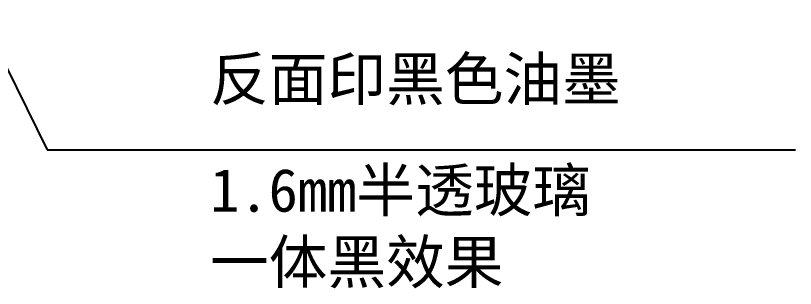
# Model space of a CAD drawing. Header units: millimetres. Extents: x -1946 to -1567, y 579 to 849.
# Drawn here: x -1817.25 to -1780.99, y 723.02 to 735.7 of the extents above; entities that cross this region are included whole.
import ezdxf

# ---------------------------------------------------------------- set-up
doc = ezdxf.new("R2010")
doc.units = ezdxf.units.MM
doc.header["$LTSCALE"] = 16.335
doc.layers.get('0').update_dxf_attribs({"linetype": 'CONTINUOUS'})
doc.styles.get("Standard").update_dxf_attribs({"font": 'txt', "width": 0.8, "bigfont": 'AllInOneBig.shx'})
doc.styles.add('宋体', font='SimSun.ttf')
doc.dimstyles.get("Standard").update_dxf_attribs({"dimtxt": 2, "dimasz": 0.1875, "dimexe": 0.18, "dimexo": 0.0625, "dimgap": 0.09, "dimtad": 0, "dimtih": 1, "dimtoh": 1, "dimdsep": 46, "dimtxsty": 'Standard', "dimcen": 0.09, "dimadec": 0, "dimazin": 0, "dimtp": 0.05, "dimtm": 0.05, "dimtfac": 1, "dimtofl": 0, "dimtmove": 0, "dimatfit": 3, "dimfxl": 1, "dimtolj": 1, "dimarcsym": 0})

msp = doc.modelspace()

# ---------------------------------------------------------------- texts
at = {"color": 3, "char_height": 2, "attachment_point": 1, "style": '宋体'}
for s, insert in [('反面印黑色油墨', (-1808.207, 733.757)), ('1.6mm半透玻璃\\P一体黑效果', (-1808.207, 728.586))]:
    msp.add_mtext_dynamic_manual_height_columns(s, width=22.02685, gutter_width=1, heights=[0], dxfattribs=dict(at, insert=insert))

# ---------------------------------------------------------------- leaders
at = {"color": 3}
msp.add_leader([(-1818.864, 735.698), (-1815.776, 729.462), (-1780.991, 729.462)], dimstyle='Standard', override={"dimasz": 2, "dimexe": 5.346, "dimexo": 1.85625, "dimgap": 0.09, "dimtad": 0, "dimdec": 4, "dimzin": 0, "dimcen": 2.673, "dimtp": 0, "dimtm": 0, "dimtdec": 4, "dimfxl": 0.8, "dimtzin": 0}, dxfattribs=at)

doc.saveas('drawing.dxf')
